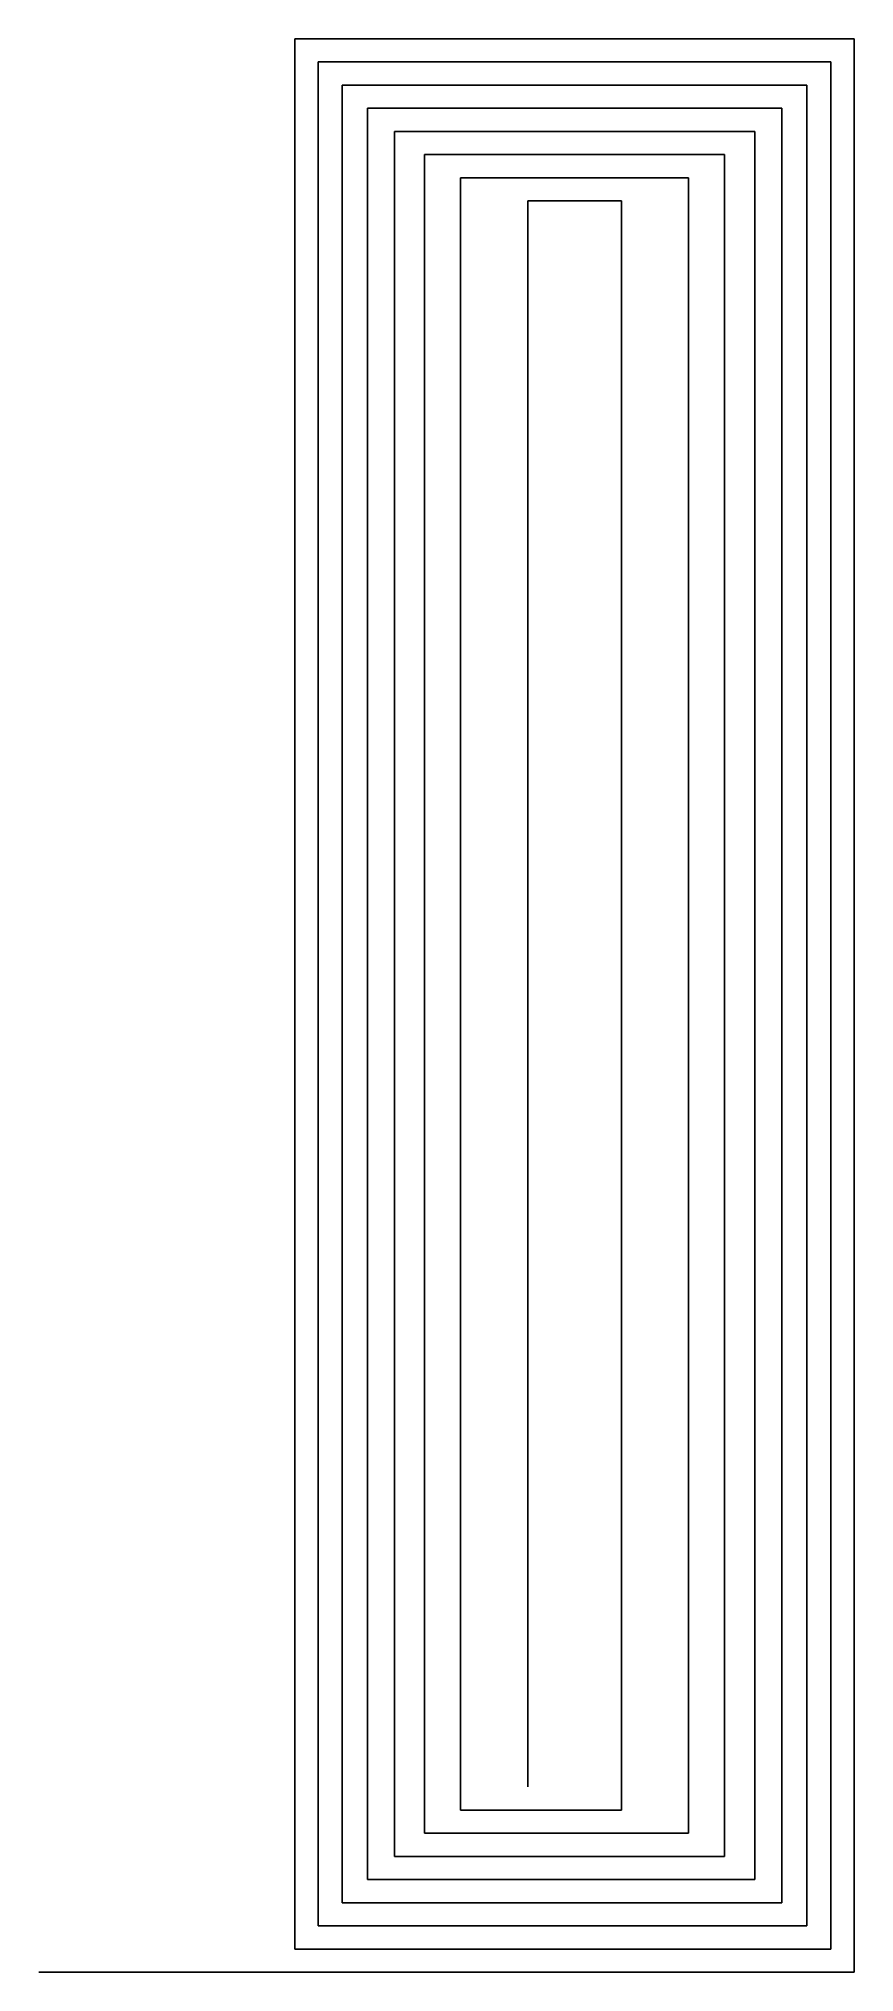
# Model space of a CAD drawing. Extents: x 58 to 198, y -162 to 170.
import ezdxf

# ---------------------------------------------------------------- set-up
doc = ezdxf.new("R2010")
doc.units = 0
doc.layers.add('MyLines', color=7, linetype='Continuous')

msp = doc.modelspace()

# ---------------------------------------------------------------- linework, layer by layer
at = {"layer": 'MyLines'}
for p, q in [((103.69, 169.5), (101.74, 169.5)), ((101.74, 169.5), (101.74, -157.59)), ((105.64, 169.5), (103.69, 169.5)), ((107.6, 169.5), (105.64, 169.5)), ((109.55, 169.5), (107.6, 169.5)), ((111.51, 169.5), (109.55, 169.5)), ((113.46, 169.5), (111.51, 169.5)), ((115.42, 169.5), (113.46, 169.5)), ((117.37, 169.5), (115.42, 169.5)), ((119.32, 169.5), (117.37, 169.5)), ((121.28, 169.5), (119.32, 169.5)), ((123.23, 169.5), (121.28, 169.5)), ((125.19, 169.5), (123.23, 169.5)), ((127.14, 169.5), (125.19, 169.5)), ((129.1, 169.5), (127.14, 169.5)), ((131.05, 169.5), (129.1, 169.5)), ((133.01, 169.5), (131.05, 169.5)), ((134.96, 169.5), (133.01, 169.5)), ((136.91, 169.5), (134.96, 169.5)), ((138.87, 169.5), (136.91, 169.5)), ((140.82, 169.5), (138.87, 169.5)), ((142.78, 169.5), (140.82, 169.5)), ((144.73, 169.5), (142.78, 169.5)), ((146.69, 169.5), (144.73, 169.5)), ((148.64, 169.5), (146.69, 169.5)), ((150.6, 169.5), (148.64, 169.5)), ((152.55, 169.5), (150.6, 169.5)), ((154.5, 169.5), (152.55, 169.5)), ((156.46, 169.5), (154.5, 169.5)), ((158.41, 169.5), (156.46, 169.5)), ((160.37, 169.5), (158.41, 169.5)), ((162.32, 169.5), (160.37, 169.5)), ((164.28, 169.5), (162.32, 169.5)), ((166.23, 169.5), (164.28, 169.5)), ((168.19, 169.5), (166.23, 169.5)), ((170.14, 169.5), (168.19, 169.5)), ((172.09, 169.5), (170.14, 169.5)), ((174.05, 169.5), (172.09, 169.5)), ((176, 169.5), (174.05, 169.5)), ((177.96, 169.5), (176, 169.5)), ((179.91, 169.5), (177.96, 169.5)), ((181.87, 169.5), (179.91, 169.5)), ((183.82, 169.5), (181.87, 169.5)), ((185.78, 169.5), (183.82, 169.5)), ((187.73, 169.5), (185.78, 169.5)), ((189.68, 169.5), (187.73, 169.5)), ((191.64, 169.5), (189.68, 169.5)), ((193.59, 169.5), (191.64, 169.5)), ((195.55, 169.5), (193.59, 169.5)), ((197.5, 169.5), (195.55, 169.5)), ((197.5, -161.56), (197.5, 169.5)), ((197.5, 169.5), (197.5, 169.5)), ((107.54, 165.53), (105.75, 165.53)), ((105.75, 165.53), (105.75, -153.62)), ((109.33, 165.53), (107.54, 165.53)), ((111.12, 165.53), (109.33, 165.53)), ((112.91, 165.53), (111.12, 165.53)), ((114.7, 165.53), (112.91, 165.53)), ((116.49, 165.53), (114.7, 165.53)), ((118.28, 165.53), (116.49, 165.53)), ((120.07, 165.53), (118.28, 165.53)), ((121.86, 165.53), (120.07, 165.53)), ((123.65, 165.53), (121.86, 165.53)), ((125.44, 165.53), (123.65, 165.53)), ((127.23, 165.53), (125.44, 165.53)), ((129.03, 165.53), (127.23, 165.53)), ((130.82, 165.53), (129.03, 165.53)), ((132.61, 165.53), (130.82, 165.53)), ((134.4, 165.53), (132.61, 165.53)), ((136.19, 165.53), (134.4, 165.53)), ((137.98, 165.53), (136.19, 165.53)), ((139.77, 165.53), (137.98, 165.53)), ((141.56, 165.53), (139.77, 165.53)), ((143.35, 165.53), (141.56, 165.53)), ((145.14, 165.53), (143.35, 165.53)), ((146.93, 165.53), (145.14, 165.53)), ((148.72, 165.53), (146.93, 165.53)), ((150.51, 165.53), (148.72, 165.53)), ((152.3, 165.53), (150.51, 165.53)), ((154.1, 165.53), (152.3, 165.53)), ((155.89, 165.53), (154.1, 165.53)), ((157.68, 165.53), (155.89, 165.53)), ((159.47, 165.53), (157.68, 165.53)), ((161.26, 165.53), (159.47, 165.53)), ((163.05, 165.53), (161.26, 165.53)), ((164.84, 165.53), (163.05, 165.53)), ((166.63, 165.53), (164.84, 165.53)), ((168.42, 165.53), (166.63, 165.53)), ((170.21, 165.53), (168.42, 165.53)), ((172, 165.53), (170.21, 165.53)), ((173.79, 165.53), (172, 165.53)), ((175.58, 165.53), (173.79, 165.53)), ((177.37, 165.53), (175.58, 165.53)), ((179.16, 165.53), (177.37, 165.53)), ((180.96, 165.53), (179.16, 165.53)), ((182.75, 165.53), (180.96, 165.53)), ((184.54, 165.53), (182.75, 165.53)), ((186.33, 165.53), (184.54, 165.53)), ((188.12, 165.53), (186.33, 165.53)), ((189.91, 165.53), (188.12, 165.53)), ((191.7, 165.53), (189.91, 165.53)), ((193.49, 165.53), (191.7, 165.53)), ((193.49, -157.59), (193.49, 165.53)), ((193.49, 165.53), (193.49, 165.53)), ((111.48, 161.56), (109.86, 161.56)), ((109.86, 161.56), (109.86, -149.66)), ((113.1, 161.56), (111.48, 161.56)), ((114.73, 161.56), (113.1, 161.56)), ((116.35, 161.56), (114.73, 161.56)), ((117.97, 161.56), (116.35, 161.56)), ((119.6, 161.56), (117.97, 161.56)), ((121.22, 161.56), (119.6, 161.56)), ((122.84, 161.56), (121.22, 161.56)), ((124.46, 161.56), (122.84, 161.56)), ((126.09, 161.56), (124.46, 161.56)), ((127.71, 161.56), (126.09, 161.56)), ((129.33, 161.56), (127.71, 161.56)), ((130.96, 161.56), (129.33, 161.56)), ((132.58, 161.56), (130.96, 161.56)), ((134.2, 161.56), (132.58, 161.56)), ((135.82, 161.56), (134.2, 161.56)), ((137.45, 161.56), (135.82, 161.56)), ((139.07, 161.56), (137.45, 161.56)), ((140.69, 161.56), (139.07, 161.56)), ((142.32, 161.56), (140.69, 161.56)), ((143.94, 161.56), (142.32, 161.56)), ((145.56, 161.56), (143.94, 161.56)), ((147.18, 161.56), (145.56, 161.56)), ((148.81, 161.56), (147.18, 161.56)), ((150.43, 161.56), (148.81, 161.56)), ((152.05, 161.56), (150.43, 161.56)), ((153.68, 161.56), (152.05, 161.56)), ((155.3, 161.56), (153.68, 161.56)), ((156.92, 161.56), (155.3, 161.56)), ((158.54, 161.56), (156.92, 161.56)), ((160.17, 161.56), (158.54, 161.56)), ((161.79, 161.56), (160.17, 161.56)), ((163.41, 161.56), (161.79, 161.56)), ((165.04, 161.56), (163.41, 161.56)), ((166.66, 161.56), (165.04, 161.56)), ((168.28, 161.56), (166.66, 161.56)), ((169.9, 161.56), (168.28, 161.56)), ((171.53, 161.56), (169.9, 161.56)), ((173.15, 161.56), (171.53, 161.56)), ((174.77, 161.56), (173.15, 161.56)), ((176.39, 161.56), (174.77, 161.56)), ((178.02, 161.56), (176.39, 161.56)), ((179.64, 161.56), (178.02, 161.56)), ((181.26, 161.56), (179.64, 161.56)), ((182.89, 161.56), (181.26, 161.56)), ((184.51, 161.56), (182.89, 161.56)), ((186.13, 161.56), (184.51, 161.56)), ((187.75, 161.56), (186.13, 161.56)), ((189.38, 161.56), (187.75, 161.56)), ((189.38, -153.62), (189.38, 161.56)), ((189.38, 161.56), (189.38, 161.56)), ((115.61, 157.59), (114.16, 157.59)), ((114.16, 157.59), (114.16, -145.69)), ((117.05, 157.59), (115.61, 157.59)), ((118.5, 157.59), (117.05, 157.59)), ((119.95, 157.59), (118.5, 157.59)), ((121.4, 157.59), (119.95, 157.59)), ((122.84, 157.59), (121.4, 157.59)), ((124.29, 157.59), (122.84, 157.59)), ((125.74, 157.59), (124.29, 157.59)), ((127.19, 157.59), (125.74, 157.59)), ((128.63, 157.59), (127.19, 157.59)), ((130.08, 157.59), (128.63, 157.59)), ((131.53, 157.59), (130.08, 157.59)), ((132.97, 157.59), (131.53, 157.59)), ((134.42, 157.59), (132.97, 157.59)), ((135.87, 157.59), (134.42, 157.59)), ((137.32, 157.59), (135.87, 157.59)), ((138.76, 157.59), (137.32, 157.59)), ((140.21, 157.59), (138.76, 157.59)), ((141.66, 157.59), (140.21, 157.59)), ((143.11, 157.59), (141.66, 157.59)), ((144.55, 157.59), (143.11, 157.59)), ((146, 157.59), (144.55, 157.59)), ((147.45, 157.59), (146, 157.59)), ((148.89, 157.59), (147.45, 157.59)), ((150.34, 157.59), (148.89, 157.59)), ((151.79, 157.59), (150.34, 157.59)), ((153.24, 157.59), (151.79, 157.59)), ((154.68, 157.59), (153.24, 157.59)), ((156.13, 157.59), (154.68, 157.59)), ((157.58, 157.59), (156.13, 157.59)), ((159.03, 157.59), (157.58, 157.59)), ((160.47, 157.59), (159.03, 157.59)), ((161.92, 157.59), (160.47, 157.59)), ((163.37, 157.59), (161.92, 157.59)), ((164.81, 157.59), (163.37, 157.59)), ((166.26, 157.59), (164.81, 157.59)), ((167.71, 157.59), (166.26, 157.59)), ((169.16, 157.59), (167.71, 157.59)), ((170.6, 157.59), (169.16, 157.59)), ((172.05, 157.59), (170.6, 157.59)), ((173.5, 157.59), (172.05, 157.59)), ((174.95, 157.59), (173.5, 157.59)), ((176.39, 157.59), (174.95, 157.59)), ((177.84, 157.59), (176.39, 157.59)), ((179.29, 157.59), (177.84, 157.59)), ((180.73, 157.59), (179.29, 157.59)), ((182.18, 157.59), (180.73, 157.59)), ((183.63, 157.59), (182.18, 157.59)), ((185.08, 157.59), (183.63, 157.59)), ((185.08, -149.66), (185.08, 157.59)), ((185.08, 157.59), (185.08, 157.59)), ((120.03, 153.62), (118.78, 153.62)), ((118.78, 153.62), (118.78, -141.72)), ((121.29, 153.62), (120.03, 153.62)), ((122.55, 153.62), (121.29, 153.62)), ((123.81, 153.62), (122.55, 153.62)), ((125.07, 153.62), (123.81, 153.62)), ((126.33, 153.62), (125.07, 153.62)), ((127.59, 153.62), (126.33, 153.62)), ((128.85, 153.62), (127.59, 153.62)), ((130.11, 153.62), (128.85, 153.62)), ((131.36, 153.62), (130.11, 153.62)), ((132.62, 153.62), (131.36, 153.62)), ((133.88, 153.62), (132.62, 153.62)), ((135.14, 153.62), (133.88, 153.62)), ((136.4, 153.62), (135.14, 153.62)), ((137.66, 153.62), (136.4, 153.62)), ((138.92, 153.62), (137.66, 153.62)), ((140.18, 153.62), (138.92, 153.62)), ((141.44, 153.62), (140.18, 153.62)), ((142.69, 153.62), (141.44, 153.62)), ((143.95, 153.62), (142.69, 153.62)), ((145.21, 153.62), (143.95, 153.62)), ((146.47, 153.62), (145.21, 153.62)), ((147.73, 153.62), (146.47, 153.62)), ((148.99, 153.62), (147.73, 153.62)), ((150.25, 153.62), (148.99, 153.62)), ((151.51, 153.62), (150.25, 153.62)), ((152.77, 153.62), (151.51, 153.62)), ((154.02, 153.62), (152.77, 153.62)), ((155.28, 153.62), (154.02, 153.62)), ((156.54, 153.62), (155.28, 153.62)), ((157.8, 153.62), (156.54, 153.62)), ((159.06, 153.62), (157.8, 153.62)), ((160.32, 153.62), (159.06, 153.62)), ((161.58, 153.62), (160.32, 153.62)), ((162.84, 153.62), (161.58, 153.62)), ((164.1, 153.62), (162.84, 153.62)), ((165.35, 153.62), (164.1, 153.62)), ((166.61, 153.62), (165.35, 153.62)), ((167.87, 153.62), (166.61, 153.62)), ((169.13, 153.62), (167.87, 153.62)), ((170.39, 153.62), (169.13, 153.62)), ((171.65, 153.62), (170.39, 153.62)), ((172.91, 153.62), (171.65, 153.62)), ((174.17, 153.62), (172.91, 153.62)), ((175.43, 153.62), (174.17, 153.62)), ((176.68, 153.62), (175.43, 153.62)), ((177.94, 153.62), (176.68, 153.62)), ((179.2, 153.62), (177.94, 153.62)), ((180.46, 153.62), (179.2, 153.62)), ((180.46, -145.69), (180.46, 153.62)), ((180.46, 153.62), (180.46, 153.62)), ((124.97, 149.66), (123.93, 149.66)), ((123.93, 149.66), (123.93, -137.75)), ((126.02, 149.66), (124.97, 149.66)), ((127.07, 149.66), (126.02, 149.66)), ((128.12, 149.66), (127.07, 149.66)), ((129.17, 149.66), (128.12, 149.66)), ((130.22, 149.66), (129.17, 149.66)), ((131.27, 149.66), (130.22, 149.66)), ((132.32, 149.66), (131.27, 149.66)), ((133.36, 149.66), (132.32, 149.66)), ((134.41, 149.66), (133.36, 149.66)), ((135.46, 149.66), (134.41, 149.66)), ((136.51, 149.66), (135.46, 149.66)), ((137.56, 149.66), (136.51, 149.66)), ((138.61, 149.66), (137.56, 149.66)), ((139.66, 149.66), (138.61, 149.66)), ((140.7, 149.66), (139.66, 149.66)), ((141.75, 149.66), (140.7, 149.66)), ((142.8, 149.66), (141.75, 149.66)), ((143.85, 149.66), (142.8, 149.66)), ((144.9, 149.66), (143.85, 149.66)), ((145.95, 149.66), (144.9, 149.66)), ((147, 149.66), (145.95, 149.66)), ((148.05, 149.66), (147, 149.66)), ((149.09, 149.66), (148.05, 149.66)), ((150.14, 149.66), (149.09, 149.66)), ((151.19, 149.66), (150.14, 149.66)), ((152.24, 149.66), (151.19, 149.66)), ((153.29, 149.66), (152.24, 149.66)), ((154.34, 149.66), (153.29, 149.66)), ((155.39, 149.66), (154.34, 149.66)), ((156.43, 149.66), (155.39, 149.66)), ((157.48, 149.66), (156.43, 149.66)), ((158.53, 149.66), (157.48, 149.66)), ((159.58, 149.66), (158.53, 149.66)), ((160.63, 149.66), (159.58, 149.66)), ((161.68, 149.66), (160.63, 149.66)), ((162.73, 149.66), (161.68, 149.66)), ((163.78, 149.66), (162.73, 149.66)), ((164.82, 149.66), (163.78, 149.66)), ((165.87, 149.66), (164.82, 149.66)), ((166.92, 149.66), (165.87, 149.66)), ((167.97, 149.66), (166.92, 149.66)), ((169.02, 149.66), (167.97, 149.66)), ((170.07, 149.66), (169.02, 149.66)), ((171.12, 149.66), (170.07, 149.66)), ((172.16, 149.66), (171.12, 149.66)), ((173.21, 149.66), (172.16, 149.66)), ((174.26, 149.66), (173.21, 149.66)), ((175.31, 149.66), (174.26, 149.66)), ((175.31, -141.72), (175.31, 149.66)), ((175.31, 149.66), (175.31, 149.66)), ((130.92, 145.69), (130.12, 145.69)), ((130.12, 145.69), (130.12, -133.78)), ((131.71, 145.69), (130.92, 145.69)), ((132.51, 145.69), (131.71, 145.69)), ((133.31, 145.69), (132.51, 145.69)), ((134.1, 145.69), (133.31, 145.69)), ((134.9, 145.69), (134.1, 145.69)), ((135.69, 145.69), (134.9, 145.69)), ((136.49, 145.69), (135.69, 145.69)), ((137.28, 145.69), (136.49, 145.69)), ((138.08, 145.69), (137.28, 145.69)), ((138.88, 145.69), (138.08, 145.69)), ((139.67, 145.69), (138.88, 145.69)), ((140.47, 145.69), (139.67, 145.69)), ((141.26, 145.69), (140.47, 145.69)), ((142.06, 145.69), (141.26, 145.69)), ((142.85, 145.69), (142.06, 145.69)), ((143.65, 145.69), (142.85, 145.69)), ((144.45, 145.69), (143.65, 145.69)), ((145.24, 145.69), (144.45, 145.69)), ((146.04, 145.69), (145.24, 145.69)), ((146.83, 145.69), (146.04, 145.69)), ((147.63, 145.69), (146.83, 145.69)), ((148.42, 145.69), (147.63, 145.69)), ((149.22, 145.69), (148.42, 145.69)), ((150.02, 145.69), (149.22, 145.69)), ((150.81, 145.69), (150.02, 145.69)), ((151.61, 145.69), (150.81, 145.69)), ((152.4, 145.69), (151.61, 145.69)), ((153.2, 145.69), (152.4, 145.69)), ((154, 145.69), (153.2, 145.69)), ((154.79, 145.69), (154, 145.69)), ((155.59, 145.69), (154.79, 145.69)), ((156.38, 145.69), (155.59, 145.69)), ((157.18, 145.69), (156.38, 145.69)), ((157.97, 145.69), (157.18, 145.69)), ((158.77, 145.69), (157.97, 145.69)), ((159.57, 145.69), (158.77, 145.69)), ((160.36, 145.69), (159.57, 145.69)), ((161.16, 145.69), (160.36, 145.69)), ((161.95, 145.69), (161.16, 145.69)), ((162.75, 145.69), (161.95, 145.69)), ((163.54, 145.69), (162.75, 145.69)), ((164.34, 145.69), (163.54, 145.69)), ((165.14, 145.69), (164.34, 145.69)), ((165.93, 145.69), (165.14, 145.69)), ((166.73, 145.69), (165.93, 145.69)), ((167.52, 145.69), (166.73, 145.69)), ((168.32, 145.69), (167.52, 145.69)), ((169.11, 145.69), (168.32, 145.69)), ((169.11, -137.75), (169.11, 145.69)), ((169.11, 145.69), (169.11, 145.69)), ((141.92, 141.72), (141.6, 141.72)), ((141.6, 141.72), (141.6, -129.81)), ((142.25, 141.72), (141.92, 141.72)), ((142.58, 141.72), (142.25, 141.72)), ((142.91, 141.72), (142.58, 141.72)), ((143.23, 141.72), (142.91, 141.72)), ((143.56, 141.72), (143.23, 141.72)), ((143.89, 141.72), (143.56, 141.72)), ((144.22, 141.72), (143.89, 141.72)), ((144.54, 141.72), (144.22, 141.72)), ((144.87, 141.72), (144.54, 141.72)), ((145.2, 141.72), (144.87, 141.72)), ((145.53, 141.72), (145.2, 141.72)), ((145.85, 141.72), (145.53, 141.72)), ((146.18, 141.72), (145.85, 141.72)), ((146.51, 141.72), (146.18, 141.72)), ((146.83, 141.72), (146.51, 141.72)), ((147.16, 141.72), (146.83, 141.72)), ((147.49, 141.72), (147.16, 141.72)), ((147.82, 141.72), (147.49, 141.72)), ((148.14, 141.72), (147.82, 141.72)), ((148.47, 141.72), (148.14, 141.72)), ((148.8, 141.72), (148.47, 141.72)), ((149.13, 141.72), (148.8, 141.72)), ((149.45, 141.72), (149.13, 141.72)), ((149.78, 141.72), (149.45, 141.72)), ((150.11, 141.72), (149.78, 141.72)), ((150.44, 141.72), (150.11, 141.72)), ((150.76, 141.72), (150.44, 141.72)), ((151.09, 141.72), (150.76, 141.72)), ((151.42, 141.72), (151.09, 141.72)), ((151.75, 141.72), (151.42, 141.72)), ((152.07, 141.72), (151.75, 141.72)), ((152.4, 141.72), (152.07, 141.72)), ((152.73, 141.72), (152.4, 141.72)), ((153.06, 141.72), (152.73, 141.72)), ((153.38, 141.72), (153.06, 141.72)), ((153.71, 141.72), (153.38, 141.72)), ((154.04, 141.72), (153.71, 141.72)), ((154.37, 141.72), (154.04, 141.72)), ((154.69, 141.72), (154.37, 141.72)), ((155.02, 141.72), (154.69, 141.72)), ((155.35, 141.72), (155.02, 141.72)), ((155.68, 141.72), (155.35, 141.72)), ((156, 141.72), (155.68, 141.72)), ((156.33, 141.72), (156, 141.72)), ((156.66, 141.72), (156.33, 141.72)), ((156.99, 141.72), (156.66, 141.72)), ((157.31, 141.72), (156.99, 141.72)), ((157.64, 141.72), (157.31, 141.72)), ((157.64, -133.78), (157.64, 141.72)), ((157.64, 141.72), (157.64, 141.72)), ((141.6, -129.81), (141.6, -129.81)), ((141.6, -129.81), (141.6, -129.81)), ((141.6, -129.81), (141.6, -129.81)), ((141.6, -129.81), (141.6, -129.81)), ((141.6, -129.81), (141.6, -129.81)), ((141.6, -129.81), (141.6, -129.81)), ((141.6, -129.81), (141.6, -129.81)), ((141.6, -129.81), (141.6, -129.81)), ((141.6, -129.81), (141.6, -129.81)), ((141.6, -129.81), (141.6, -129.81)), ((141.6, -129.81), (141.6, -129.81)), ((141.6, -129.81), (141.6, -129.81)), ((141.6, -129.81), (141.6, -129.81)), ((141.6, -129.81), (141.6, -129.81)), ((141.6, -129.81), (141.6, -129.81)), ((141.6, -129.81), (141.6, -129.81)), ((141.6, -129.81), (141.6, -129.81)), ((141.6, -129.81), (141.6, -129.81)), ((141.6, -129.81), (141.6, -129.81)), ((141.6, -129.81), (141.6, -129.81)), ((141.6, -129.81), (141.6, -129.81)), ((141.6, -129.81), (141.6, -129.81)), ((141.6, -129.81), (141.6, -129.81)), ((141.6, -129.81), (141.6, -129.81)), ((141.6, -129.81), (141.6, -129.81)), ((141.6, -129.81), (141.6, -129.81)), ((141.6, -129.81), (141.6, -129.81)), ((141.6, -129.81), (141.6, -129.81)), ((141.6, -129.81), (141.6, -129.81)), ((141.6, -129.81), (141.6, -129.81)), ((141.6, -129.81), (141.6, -129.81)), ((141.6, -129.81), (141.6, -129.81)), ((141.6, -129.81), (141.6, -129.81)), ((141.6, -129.81), (141.6, -129.81)), ((141.6, -129.81), (141.6, -129.81)), ((141.6, -129.81), (141.6, -129.81)), ((141.6, -129.81), (141.6, -129.81)), ((141.6, -129.81), (141.6, -129.81)), ((141.6, -129.81), (141.6, -129.81)), ((141.6, -129.81), (141.6, -129.81)), ((141.6, -129.81), (141.6, -129.81)), ((141.6, -129.81), (141.6, -129.81)), ((141.6, -129.81), (141.6, -129.81)), ((141.6, -129.81), (141.6, -129.81)), ((141.6, -129.81), (141.6, -129.81)), ((141.6, -129.81), (141.6, -129.81)), ((141.6, -129.81), (141.6, -129.81)), ((141.6, -129.81), (141.6, -129.81)), ((141.6, -129.81), (141.6, -129.81)), ((141.6, -129.81), (141.6, -129.81)), ((130.12, -133.78), (130.12, -133.78)), ((130.12, -133.78), (130.68, -133.78)), ((130.68, -133.78), (131.25, -133.78)), ((131.25, -133.78), (131.81, -133.78)), ((131.81, -133.78), (132.37, -133.78)), ((132.37, -133.78), (132.93, -133.78)), ((132.93, -133.78), (133.49, -133.78)), ((133.49, -133.78), (134.05, -133.78)), ((134.05, -133.78), (134.62, -133.78)), ((134.62, -133.78), (135.18, -133.78)), ((135.18, -133.78), (135.74, -133.78)), ((135.74, -133.78), (136.3, -133.78)), ((136.3, -133.78), (136.86, -133.78)), ((136.86, -133.78), (137.42, -133.78)), ((137.42, -133.78), (137.98, -133.78)), ((137.98, -133.78), (138.55, -133.78)), ((138.55, -133.78), (139.11, -133.78)), ((139.11, -133.78), (139.67, -133.78)), ((139.67, -133.78), (140.23, -133.78)), ((140.23, -133.78), (140.79, -133.78)), ((140.79, -133.78), (141.35, -133.78)), ((141.35, -133.78), (141.92, -133.78)), ((141.92, -133.78), (142.48, -133.78)), ((142.48, -133.78), (143.04, -133.78)), ((143.04, -133.78), (143.6, -133.78)), ((143.6, -133.78), (144.16, -133.78)), ((144.16, -133.78), (144.72, -133.78)), ((144.72, -133.78), (145.29, -133.78)), ((145.29, -133.78), (145.85, -133.78)), ((145.85, -133.78), (146.41, -133.78)), ((146.41, -133.78), (146.97, -133.78)), ((146.97, -133.78), (147.53, -133.78)), ((147.53, -133.78), (148.09, -133.78)), ((148.09, -133.78), (148.66, -133.78)), ((148.66, -133.78), (149.22, -133.78)), ((149.22, -133.78), (149.78, -133.78)), ((149.78, -133.78), (150.34, -133.78)), ((150.34, -133.78), (150.9, -133.78)), ((150.9, -133.78), (151.46, -133.78)), ((151.46, -133.78), (152.02, -133.78)), ((152.02, -133.78), (152.59, -133.78)), ((152.59, -133.78), (153.15, -133.78)), ((153.15, -133.78), (153.71, -133.78)), ((153.71, -133.78), (154.27, -133.78)), ((154.27, -133.78), (154.83, -133.78)), ((154.83, -133.78), (155.39, -133.78)), ((155.39, -133.78), (155.96, -133.78)), ((155.96, -133.78), (156.52, -133.78)), ((156.52, -133.78), (157.08, -133.78)), ((157.08, -133.78), (157.64, -133.78)), ((157.64, -133.78), (157.64, -133.78)), ((123.93, -137.75), (123.93, -137.75)), ((123.93, -137.75), (124.85, -137.75)), ((124.85, -137.75), (125.77, -137.75)), ((125.77, -137.75), (126.69, -137.75)), ((126.69, -137.75), (127.62, -137.75)), ((127.62, -137.75), (128.54, -137.75)), ((128.54, -137.75), (129.46, -137.75)), ((129.46, -137.75), (130.38, -137.75)), ((130.38, -137.75), (131.3, -137.75)), ((131.3, -137.75), (132.23, -137.75)), ((132.23, -137.75), (133.15, -137.75)), ((133.15, -137.75), (134.07, -137.75)), ((134.07, -137.75), (134.99, -137.75)), ((134.99, -137.75), (135.91, -137.75)), ((135.91, -137.75), (136.84, -137.75)), ((136.84, -137.75), (137.76, -137.75)), ((137.76, -137.75), (138.68, -137.75)), ((138.68, -137.75), (139.6, -137.75)), ((139.6, -137.75), (140.53, -137.75)), ((140.53, -137.75), (141.45, -137.75)), ((141.45, -137.75), (142.37, -137.75)), ((142.37, -137.75), (143.29, -137.75)), ((143.29, -137.75), (144.21, -137.75)), ((144.21, -137.75), (145.14, -137.75)), ((145.14, -137.75), (146.06, -137.75)), ((146.06, -137.75), (146.98, -137.75)), ((146.98, -137.75), (147.9, -137.75)), ((147.9, -137.75), (148.83, -137.75)), ((148.83, -137.75), (149.75, -137.75)), ((149.75, -137.75), (150.67, -137.75)), ((150.67, -137.75), (151.59, -137.75)), ((151.59, -137.75), (152.51, -137.75)), ((152.51, -137.75), (153.44, -137.75)), ((153.44, -137.75), (154.36, -137.75)), ((154.36, -137.75), (155.28, -137.75)), ((155.28, -137.75), (156.2, -137.75)), ((156.2, -137.75), (157.13, -137.75)), ((157.13, -137.75), (158.05, -137.75)), ((158.05, -137.75), (158.97, -137.75)), ((158.97, -137.75), (159.89, -137.75)), ((159.89, -137.75), (160.81, -137.75)), ((160.81, -137.75), (161.74, -137.75)), ((161.74, -137.75), (162.66, -137.75)), ((162.66, -137.75), (163.58, -137.75)), ((163.58, -137.75), (164.5, -137.75)), ((164.5, -137.75), (165.43, -137.75)), ((165.43, -137.75), (166.35, -137.75)), ((166.35, -137.75), (167.27, -137.75)), ((167.27, -137.75), (168.19, -137.75)), ((168.19, -137.75), (169.11, -137.75)), ((169.11, -137.75), (169.11, -137.75)), ((118.78, -141.72), (118.78, -141.72)), ((118.78, -141.72), (119.93, -141.72)), ((119.93, -141.72), (121.08, -141.72)), ((121.08, -141.72), (122.24, -141.72)), ((122.24, -141.72), (123.39, -141.72)), ((123.39, -141.72), (124.54, -141.72)), ((124.54, -141.72), (125.7, -141.72)), ((125.7, -141.72), (126.85, -141.72)), ((126.85, -141.72), (128.01, -141.72)), ((128.01, -141.72), (129.16, -141.72)), ((129.16, -141.72), (130.31, -141.72)), ((130.31, -141.72), (131.47, -141.72)), ((131.47, -141.72), (132.62, -141.72)), ((132.62, -141.72), (133.77, -141.72)), ((133.77, -141.72), (134.93, -141.72)), ((134.93, -141.72), (136.08, -141.72)), ((136.08, -141.72), (137.24, -141.72)), ((137.24, -141.72), (138.39, -141.72)), ((138.39, -141.72), (139.54, -141.72)), ((139.54, -141.72), (140.7, -141.72)), ((140.7, -141.72), (141.85, -141.72)), ((141.85, -141.72), (143, -141.72)), ((143, -141.72), (144.16, -141.72)), ((144.16, -141.72), (145.31, -141.72)), ((145.31, -141.72), (146.47, -141.72)), ((146.47, -141.72), (147.62, -141.72)), ((147.62, -141.72), (148.77, -141.72)), ((148.77, -141.72), (149.93, -141.72)), ((149.93, -141.72), (151.08, -141.72)), ((151.08, -141.72), (152.23, -141.72)), ((152.23, -141.72), (153.39, -141.72)), ((153.39, -141.72), (154.54, -141.72)), ((154.54, -141.72), (155.7, -141.72)), ((155.7, -141.72), (156.85, -141.72)), ((156.85, -141.72), (158, -141.72)), ((158, -141.72), (159.16, -141.72)), ((159.16, -141.72), (160.31, -141.72)), ((160.31, -141.72), (161.47, -141.72)), ((161.47, -141.72), (162.62, -141.72)), ((162.62, -141.72), (163.77, -141.72)), ((163.77, -141.72), (164.93, -141.72)), ((164.93, -141.72), (166.08, -141.72)), ((166.08, -141.72), (167.23, -141.72)), ((167.23, -141.72), (168.39, -141.72)), ((168.39, -141.72), (169.54, -141.72)), ((169.54, -141.72), (170.7, -141.72)), ((170.7, -141.72), (171.85, -141.72)), ((171.85, -141.72), (173, -141.72)), ((173, -141.72), (174.16, -141.72)), ((174.16, -141.72), (175.31, -141.72)), ((175.31, -141.72), (175.31, -141.72)), ((114.16, -145.69), (114.16, -145.69)), ((114.16, -145.69), (115.51, -145.69)), ((115.51, -145.69), (116.87, -145.69)), ((116.87, -145.69), (118.22, -145.69)), ((118.22, -145.69), (119.57, -145.69)), ((119.57, -145.69), (120.93, -145.69)), ((120.93, -145.69), (122.28, -145.69)), ((122.28, -145.69), (123.63, -145.69)), ((123.63, -145.69), (124.98, -145.69)), ((124.98, -145.69), (126.34, -145.69)), ((126.34, -145.69), (127.69, -145.69)), ((127.69, -145.69), (129.04, -145.69)), ((129.04, -145.69), (130.4, -145.69)), ((130.4, -145.69), (131.75, -145.69)), ((131.75, -145.69), (133.1, -145.69)), ((133.1, -145.69), (134.46, -145.69)), ((134.46, -145.69), (135.81, -145.69)), ((135.81, -145.69), (137.16, -145.69)), ((137.16, -145.69), (138.52, -145.69)), ((138.52, -145.69), (139.87, -145.69)), ((139.87, -145.69), (141.22, -145.69)), ((141.22, -145.69), (142.57, -145.69)), ((142.57, -145.69), (143.93, -145.69)), ((143.93, -145.69), (145.28, -145.69)), ((145.28, -145.69), (146.63, -145.69)), ((146.63, -145.69), (147.99, -145.69)), ((147.99, -145.69), (149.34, -145.69)), ((149.34, -145.69), (150.69, -145.69)), ((150.69, -145.69), (152.05, -145.69)), ((152.05, -145.69), (153.4, -145.69)), ((153.4, -145.69), (154.75, -145.69)), ((154.75, -145.69), (156.11, -145.69)), ((156.11, -145.69), (157.46, -145.69)), ((157.46, -145.69), (158.81, -145.69)), ((158.81, -145.69), (160.16, -145.69)), ((160.16, -145.69), (161.52, -145.69)), ((161.52, -145.69), (162.87, -145.69)), ((162.87, -145.69), (164.22, -145.69)), ((164.22, -145.69), (165.58, -145.69)), ((165.58, -145.69), (166.93, -145.69)), ((166.93, -145.69), (168.28, -145.69)), ((168.28, -145.69), (169.64, -145.69)), ((169.64, -145.69), (170.99, -145.69)), ((170.99, -145.69), (172.34, -145.69)), ((172.34, -145.69), (173.7, -145.69)), ((173.7, -145.69), (175.05, -145.69)), ((175.05, -145.69), (176.4, -145.69)), ((176.4, -145.69), (177.76, -145.69)), ((177.76, -145.69), (179.11, -145.69)), ((179.11, -145.69), (180.46, -145.69)), ((180.46, -145.69), (180.46, -145.69)), ((109.86, -149.66), (109.86, -149.66)), ((109.86, -149.66), (111.39, -149.66)), ((111.39, -149.66), (112.93, -149.66)), ((112.93, -149.66), (114.46, -149.66)), ((114.46, -149.66), (116, -149.66)), ((116, -149.66), (117.53, -149.66)), ((117.53, -149.66), (119.07, -149.66)), ((119.07, -149.66), (120.6, -149.66)), ((120.6, -149.66), (122.14, -149.66)), ((122.14, -149.66), (123.67, -149.66)), ((123.67, -149.66), (125.21, -149.66)), ((125.21, -149.66), (126.74, -149.66)), ((126.74, -149.66), (128.28, -149.66)), ((128.28, -149.66), (129.81, -149.66)), ((129.81, -149.66), (131.35, -149.66)), ((131.35, -149.66), (132.88, -149.66)), ((132.88, -149.66), (134.42, -149.66)), ((134.42, -149.66), (135.96, -149.66)), ((135.96, -149.66), (137.49, -149.66)), ((137.49, -149.66), (139.03, -149.66)), ((139.03, -149.66), (140.56, -149.66)), ((140.56, -149.66), (142.1, -149.66)), ((142.1, -149.66), (143.63, -149.66)), ((143.63, -149.66), (145.17, -149.66)), ((145.17, -149.66), (146.7, -149.66)), ((146.7, -149.66), (148.24, -149.66)), ((148.24, -149.66), (149.77, -149.66)), ((149.77, -149.66), (151.31, -149.66)), ((151.31, -149.66), (152.84, -149.66)), ((152.84, -149.66), (154.38, -149.66)), ((154.38, -149.66), (155.91, -149.66)), ((155.91, -149.66), (157.45, -149.66)), ((157.45, -149.66), (158.98, -149.66)), ((158.98, -149.66), (160.52, -149.66)), ((160.52, -149.66), (162.05, -149.66)), ((162.05, -149.66), (163.59, -149.66)), ((163.59, -149.66), (165.12, -149.66)), ((165.12, -149.66), (166.66, -149.66)), ((166.66, -149.66), (168.19, -149.66)), ((168.19, -149.66), (169.73, -149.66)), ((169.73, -149.66), (171.26, -149.66)), ((171.26, -149.66), (172.8, -149.66)), ((172.8, -149.66), (174.33, -149.66)), ((174.33, -149.66), (175.87, -149.66)), ((175.87, -149.66), (177.4, -149.66)), ((177.4, -149.66), (178.94, -149.66)), ((178.94, -149.66), (180.47, -149.66)), ((180.47, -149.66), (182.01, -149.66)), ((182.01, -149.66), (183.54, -149.66)), ((183.54, -149.66), (185.08, -149.66)), ((185.08, -149.66), (185.08, -149.66)), ((105.75, -153.62), (105.75, -153.62)), ((105.75, -153.62), (107.45, -153.62)), ((107.45, -153.62), (109.16, -153.62)), ((109.16, -153.62), (110.87, -153.62)), ((110.87, -153.62), (112.57, -153.62)), ((112.57, -153.62), (114.28, -153.62)), ((114.28, -153.62), (115.99, -153.62)), ((115.99, -153.62), (117.69, -153.62)), ((117.69, -153.62), (119.4, -153.62)), ((119.4, -153.62), (121.11, -153.62)), ((121.11, -153.62), (122.81, -153.62)), ((122.81, -153.62), (124.52, -153.62)), ((124.52, -153.62), (126.23, -153.62)), ((126.23, -153.62), (127.93, -153.62)), ((127.93, -153.62), (129.64, -153.62)), ((129.64, -153.62), (131.35, -153.62)), ((131.35, -153.62), (133.05, -153.62)), ((133.05, -153.62), (134.76, -153.62)), ((134.76, -153.62), (136.47, -153.62)), ((136.47, -153.62), (138.17, -153.62)), ((138.17, -153.62), (139.88, -153.62)), ((139.88, -153.62), (141.59, -153.62)), ((141.59, -153.62), (143.3, -153.62)), ((143.3, -153.62), (145, -153.62)), ((145, -153.62), (146.71, -153.62)), ((146.71, -153.62), (148.42, -153.62)), ((148.42, -153.62), (150.12, -153.62)), ((150.12, -153.62), (151.83, -153.62)), ((151.83, -153.62), (153.54, -153.62)), ((153.54, -153.62), (155.24, -153.62)), ((155.24, -153.62), (156.95, -153.62)), ((156.95, -153.62), (158.66, -153.62)), ((158.66, -153.62), (160.36, -153.62)), ((160.36, -153.62), (162.07, -153.62)), ((162.07, -153.62), (163.78, -153.62)), ((163.78, -153.62), (165.48, -153.62)), ((165.48, -153.62), (167.19, -153.62)), ((167.19, -153.62), (168.9, -153.62)), ((168.9, -153.62), (170.6, -153.62)), ((170.6, -153.62), (172.31, -153.62)), ((172.31, -153.62), (174.02, -153.62)), ((174.02, -153.62), (175.72, -153.62)), ((175.72, -153.62), (177.43, -153.62)), ((177.43, -153.62), (179.14, -153.62)), ((179.14, -153.62), (180.84, -153.62)), ((180.84, -153.62), (182.55, -153.62)), ((182.55, -153.62), (184.26, -153.62)), ((184.26, -153.62), (185.96, -153.62)), ((185.96, -153.62), (187.67, -153.62)), ((187.67, -153.62), (189.38, -153.62)), ((189.38, -153.62), (189.38, -153.62)), ((101.74, -157.59), (101.74, -157.59)), ((101.74, -157.59), (103.61, -157.59)), ((103.61, -157.59), (105.48, -157.59)), ((105.48, -157.59), (107.35, -157.59)), ((107.35, -157.59), (109.23, -157.59)), ((109.23, -157.59), (111.1, -157.59)), ((111.1, -157.59), (112.97, -157.59)), ((112.97, -157.59), (114.84, -157.59)), ((114.84, -157.59), (116.72, -157.59)), ((116.72, -157.59), (118.59, -157.59)), ((118.59, -157.59), (120.46, -157.59)), ((120.46, -157.59), (122.33, -157.59)), ((122.33, -157.59), (124.21, -157.59)), ((124.21, -157.59), (126.08, -157.59)), ((126.08, -157.59), (127.95, -157.59)), ((127.95, -157.59), (129.82, -157.59)), ((129.82, -157.59), (131.7, -157.59)), ((131.7, -157.59), (133.57, -157.59)), ((133.57, -157.59), (135.44, -157.59)), ((135.44, -157.59), (137.31, -157.59)), ((137.31, -157.59), (139.19, -157.59)), ((139.19, -157.59), (141.06, -157.59)), ((141.06, -157.59), (142.93, -157.59)), ((142.93, -157.59), (144.8, -157.59)), ((144.8, -157.59), (146.68, -157.59)), ((146.68, -157.59), (148.55, -157.59)), ((148.55, -157.59), (150.42, -157.59)), ((150.42, -157.59), (152.29, -157.59)), ((152.29, -157.59), (154.17, -157.59)), ((154.17, -157.59), (156.04, -157.59)), ((156.04, -157.59), (157.91, -157.59)), ((157.91, -157.59), (159.78, -157.59)), ((159.78, -157.59), (161.66, -157.59)), ((161.66, -157.59), (163.53, -157.59)), ((163.53, -157.59), (165.4, -157.59)), ((165.4, -157.59), (167.27, -157.59)), ((167.27, -157.59), (169.15, -157.59)), ((169.15, -157.59), (171.02, -157.59)), ((171.02, -157.59), (172.89, -157.59)), ((172.89, -157.59), (174.76, -157.59)), ((174.76, -157.59), (176.64, -157.59)), ((176.64, -157.59), (178.51, -157.59)), ((178.51, -157.59), (180.38, -157.59)), ((180.38, -157.59), (182.25, -157.59)), ((182.25, -157.59), (184.13, -157.59)), ((184.13, -157.59), (186, -157.59)), ((186, -157.59), (187.87, -157.59)), ((187.87, -157.59), (189.75, -157.59)), ((189.75, -157.59), (191.62, -157.59)), ((191.62, -157.59), (193.49, -157.59)), ((193.49, -157.59), (193.49, -157.59)), ((57.9, -161.56), (60.74, -161.56)), ((60.74, -161.56), (63.59, -161.56)), ((63.59, -161.56), (66.44, -161.56)), ((66.44, -161.56), (69.29, -161.56)), ((69.29, -161.56), (72.14, -161.56)), ((72.14, -161.56), (74.99, -161.56)), ((74.99, -161.56), (77.84, -161.56)), ((77.84, -161.56), (80.69, -161.56)), ((80.69, -161.56), (83.54, -161.56)), ((83.54, -161.56), (86.39, -161.56)), ((86.39, -161.56), (89.24, -161.56)), ((89.24, -161.56), (92.08, -161.56)), ((92.08, -161.56), (94.93, -161.56)), ((94.93, -161.56), (97.78, -161.56)), ((97.78, -161.56), (100.63, -161.56)), ((100.63, -161.56), (103.48, -161.56)), ((103.48, -161.56), (106.33, -161.56)), ((106.33, -161.56), (109.18, -161.56)), ((109.18, -161.56), (112.03, -161.56)), ((112.03, -161.56), (114.88, -161.56)), ((114.88, -161.56), (117.73, -161.56)), ((117.73, -161.56), (120.58, -161.56)), ((120.58, -161.56), (123.42, -161.56)), ((123.42, -161.56), (126.27, -161.56)), ((126.27, -161.56), (129.12, -161.56)), ((129.12, -161.56), (131.97, -161.56)), ((131.97, -161.56), (134.82, -161.56)), ((134.82, -161.56), (137.67, -161.56)), ((137.67, -161.56), (140.52, -161.56)), ((140.52, -161.56), (143.37, -161.56)), ((143.37, -161.56), (146.22, -161.56)), ((146.22, -161.56), (149.07, -161.56)), ((149.07, -161.56), (151.92, -161.56)), ((151.92, -161.56), (154.76, -161.56)), ((154.76, -161.56), (157.61, -161.56)), ((157.61, -161.56), (160.46, -161.56)), ((160.46, -161.56), (163.31, -161.56)), ((163.31, -161.56), (166.16, -161.56)), ((166.16, -161.56), (169.01, -161.56)), ((169.01, -161.56), (171.86, -161.56)), ((171.86, -161.56), (174.71, -161.56)), ((174.71, -161.56), (177.56, -161.56)), ((177.56, -161.56), (180.41, -161.56)), ((180.41, -161.56), (183.26, -161.56)), ((183.26, -161.56), (186.11, -161.56)), ((186.11, -161.56), (188.95, -161.56)), ((188.95, -161.56), (191.8, -161.56)), ((191.8, -161.56), (194.65, -161.56)), ((194.65, -161.56), (197.5, -161.56)), ((197.5, -161.56), (197.5, -161.56))]:
    msp.add_line(p, q, dxfattribs=at)

doc.saveas('drawing.dxf')
